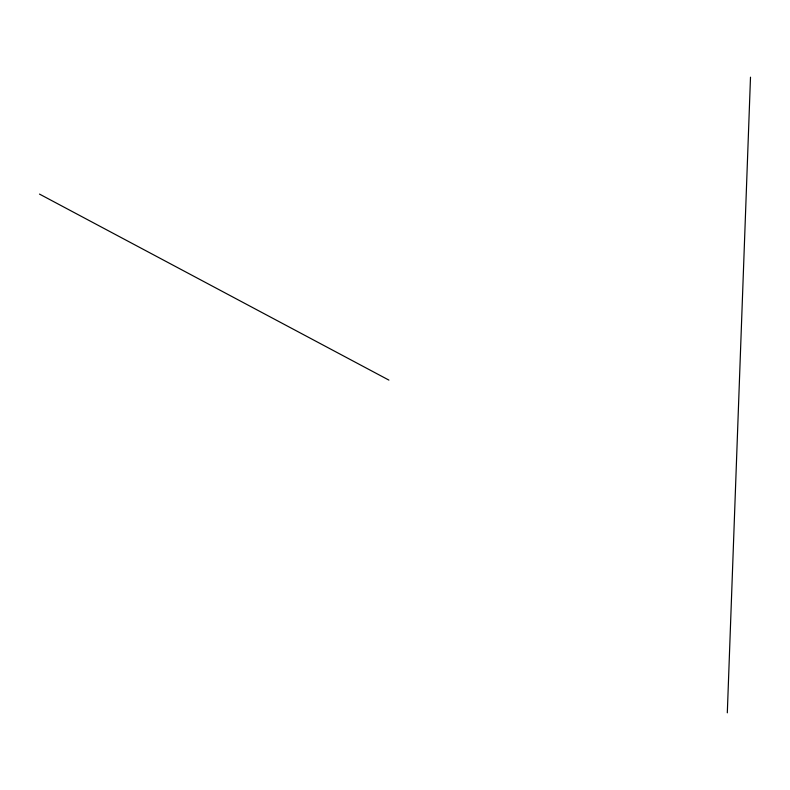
<?xml version="1.0" encoding="UTF-8"?>
<svg xmlns="http://www.w3.org/2000/svg" width="790" height="790" viewBox="0 0 790 790"><rect width="100%" height="100%" fill="white"/><g stroke="black" fill="none" stroke-linecap="round" stroke-linejoin="round"><path stroke-width="1.19" d="M727.313 712.827L750.5 77.173M39.5 194.093L388.907 380.109"/></g></svg>
